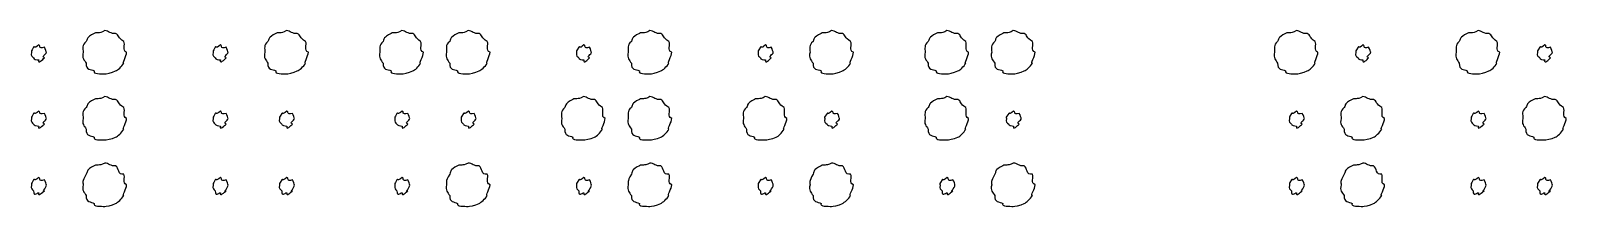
# Model space of a CAD drawing. Header units: millimetres. Extents: x -154 to -11, y -7 to 287.
# Drawn here: x -154.17 to -121.26, y 283.13 to 286.91 of the extents above; entities that cross this region are included whole.
import ezdxf

# ---------------------------------------------------------------- set-up
doc = ezdxf.new("R2010")
doc.units = ezdxf.units.MM
doc.layers.get('0').update_dxf_attribs({"linetype": 'CONTINUOUS'})

msp = doc.modelspace()

# ---------------------------------------------------------------- linework, layer by layer
at = {"color": 0}
for p, q in [((-152.581, 286.91), (-152.581, 286.91)), ((-148.687, 286.91), (-148.687, 286.91)), ((-146.215, 286.91), (-146.215, 286.91)), ((-144.793, 286.91), (-144.793, 286.91)), ((-140.898, 286.91), (-140.898, 286.91)), ((-137.004, 286.91), (-137.004, 286.91)), ((-134.532, 286.91), (-134.532, 286.91)), ((-133.11, 286.91), (-133.11, 286.91)), ((-127.044, 286.91), (-127.044, 286.91)), ((-123.149, 286.91), (-123.149, 286.91)), ((-153.998, 286.602), (-153.998, 286.602)), ((-150.104, 286.602), (-150.104, 286.602)), ((-142.315, 286.602), (-142.315, 286.602)), ((-138.421, 286.602), (-138.421, 286.602)), ((-125.616, 286.602), (-125.616, 286.602)), ((-121.722, 286.602), (-121.722, 286.602)), ((-152.581, 285.494), (-152.581, 285.494)), ((-142.32, 285.494), (-142.32, 285.494)), ((-140.898, 285.494), (-140.898, 285.494)), ((-138.426, 285.494), (-138.426, 285.494)), ((-134.532, 285.494), (-134.532, 285.494)), ((-125.622, 285.494), (-125.622, 285.494)), ((-121.727, 285.494), (-121.727, 285.494)), ((-153.998, 285.18), (-153.998, 285.18)), ((-150.104, 285.18), (-150.104, 285.18)), ((-148.682, 285.18), (-148.682, 285.18)), ((-146.209, 285.18), (-146.209, 285.18)), ((-144.787, 285.18), (-144.787, 285.18)), ((-136.999, 285.18), (-136.999, 285.18)), ((-133.104, 285.18), (-133.104, 285.18)), ((-127.038, 285.18), (-127.038, 285.18)), ((-123.144, 285.18), (-123.144, 285.18)), ((-152.581, 284.066), (-152.581, 284.066)), ((-144.793, 284.066), (-144.793, 284.066)), ((-140.898, 284.066), (-140.898, 284.066)), ((-137.004, 284.066), (-137.004, 284.066)), ((-133.11, 284.066), (-133.11, 284.066)), ((-125.622, 284.066), (-125.622, 284.066)), ((-153.998, 283.752), (-153.998, 283.752)), ((-150.104, 283.752), (-150.104, 283.752)), ((-148.682, 283.752), (-148.682, 283.752)), ((-146.209, 283.752), (-146.209, 283.752)), ((-142.315, 283.752), (-142.315, 283.752)), ((-138.421, 283.752), (-138.421, 283.752)), ((-134.527, 283.752), (-134.527, 283.752)), ((-127.038, 283.752), (-127.038, 283.752)), ((-123.144, 283.752), (-123.144, 283.752)), ((-121.722, 283.752), (-121.722, 283.752))]:
    msp.add_line(p, q, dxfattribs=at)
for points in [[(-152.978, 286.679), (-153.078, 286.599), (-153.045, 286.527), (-153.045, 286.447)], [(-152.807, 286.85), (-152.992, 286.75), (-152.937, 286.756), (-152.978, 286.679)], [(-152.581, 286.91), (-152.727, 286.828), (-152.733, 286.889), (-152.807, 286.85)], [(-152.35, 286.85), (-152.452, 286.828), (-152.5, 286.91), (-152.581, 286.91)], [(-152.174, 286.679), (-152.306, 286.75), (-152.275, 286.813), (-152.35, 286.85)], [(-152.113, 286.447), (-152.22, 286.482), (-152.132, 286.604), (-152.174, 286.679)], [(-149.084, 286.679), (-149.183, 286.599), (-149.15, 286.527), (-149.15, 286.447)], [(-148.913, 286.85), (-149.098, 286.75), (-149.043, 286.756), (-149.084, 286.679)], [(-148.687, 286.91), (-148.833, 286.828), (-148.839, 286.889), (-148.913, 286.85)], [(-148.456, 286.85), (-148.558, 286.828), (-148.606, 286.91), (-148.687, 286.91)], [(-148.279, 286.679), (-148.411, 286.75), (-148.381, 286.813), (-148.456, 286.85)], [(-148.219, 286.447), (-148.326, 286.482), (-148.238, 286.604), (-148.279, 286.679)], [(-146.617, 286.679), (-146.711, 286.599), (-146.684, 286.527), (-146.684, 286.447)], [(-146.447, 286.85), (-146.626, 286.75), (-146.576, 286.756), (-146.617, 286.679)], [(-146.215, 286.91), (-146.361, 286.828), (-146.372, 286.889), (-146.447, 286.85)], [(-145.983, 286.85), (-146.085, 286.828), (-146.138, 286.91), (-146.215, 286.91)], [(-145.813, 286.679), (-145.935, 286.75), (-145.909, 286.813), (-145.983, 286.85)], [(-145.752, 286.447), (-145.854, 286.482), (-145.771, 286.604), (-145.813, 286.679)], [(-145.19, 286.679), (-145.289, 286.599), (-145.256, 286.527), (-145.256, 286.447)], [(-145.019, 286.85), (-145.203, 286.75), (-145.148, 286.756), (-145.19, 286.679)], [(-144.793, 286.91), (-144.939, 286.828), (-144.944, 286.889), (-145.019, 286.85)], [(-144.561, 286.85), (-144.663, 286.828), (-144.712, 286.91), (-144.793, 286.91)], [(-144.385, 286.679), (-144.517, 286.75), (-144.487, 286.813), (-144.561, 286.85)], [(-144.324, 286.447), (-144.432, 286.482), (-144.344, 286.604), (-144.385, 286.679)], [(-141.295, 286.679), (-141.394, 286.599), (-141.362, 286.527), (-141.362, 286.447)], [(-141.125, 286.85), (-141.309, 286.75), (-141.254, 286.756), (-141.295, 286.679)], [(-140.898, 286.91), (-141.044, 286.828), (-141.05, 286.889), (-141.125, 286.85)], [(-140.667, 286.85), (-140.769, 286.828), (-140.817, 286.91), (-140.898, 286.91)], [(-140.491, 286.679), (-140.623, 286.75), (-140.593, 286.813), (-140.667, 286.85)], [(-140.43, 286.447), (-140.537, 286.482), (-140.449, 286.604), (-140.491, 286.679)], [(-137.401, 286.679), (-137.5, 286.599), (-137.467, 286.527), (-137.467, 286.447)], [(-137.23, 286.85), (-137.415, 286.75), (-137.36, 286.756), (-137.401, 286.679)], [(-137.004, 286.91), (-137.15, 286.828), (-137.156, 286.889), (-137.23, 286.85)], [(-136.773, 286.85), (-136.875, 286.828), (-136.923, 286.91), (-137.004, 286.91)], [(-136.596, 286.679), (-136.729, 286.75), (-136.698, 286.813), (-136.773, 286.85)], [(-136.536, 286.447), (-136.643, 286.482), (-136.555, 286.604), (-136.596, 286.679)], [(-134.934, 286.679), (-135.028, 286.599), (-135, 286.527), (-135, 286.447)], [(-134.764, 286.85), (-134.942, 286.75), (-134.893, 286.756), (-134.934, 286.679)], [(-134.532, 286.91), (-134.678, 286.828), (-134.689, 286.889), (-134.764, 286.85)], [(-134.3, 286.85), (-134.402, 286.828), (-134.455, 286.91), (-134.532, 286.91)], [(-134.13, 286.679), (-134.252, 286.75), (-134.226, 286.813), (-134.3, 286.85)], [(-134.069, 286.447), (-134.171, 286.482), (-134.088, 286.604), (-134.13, 286.679)], [(-133.507, 286.679), (-133.606, 286.599), (-133.573, 286.527), (-133.573, 286.447)], [(-133.336, 286.85), (-133.52, 286.75), (-133.465, 286.756), (-133.507, 286.679)], [(-133.11, 286.91), (-133.256, 286.828), (-133.261, 286.889), (-133.336, 286.85)], [(-132.878, 286.85), (-132.98, 286.828), (-133.029, 286.91), (-133.11, 286.91)], [(-132.702, 286.679), (-132.834, 286.75), (-132.804, 286.813), (-132.878, 286.85)], [(-132.641, 286.447), (-132.749, 286.482), (-132.661, 286.604), (-132.702, 286.679)], [(-127.446, 286.679), (-127.54, 286.599), (-127.512, 286.527), (-127.512, 286.447)], [(-127.275, 286.85), (-127.454, 286.75), (-127.405, 286.756), (-127.446, 286.679)], [(-127.044, 286.91), (-127.19, 286.828), (-127.201, 286.889), (-127.275, 286.85)], [(-126.812, 286.85), (-126.914, 286.828), (-126.966, 286.91), (-127.044, 286.91)], [(-126.641, 286.679), (-126.764, 286.75), (-126.738, 286.813), (-126.812, 286.85)], [(-126.581, 286.447), (-126.683, 286.482), (-126.6, 286.604), (-126.641, 286.679)], [(-123.552, 286.679), (-123.645, 286.599), (-123.618, 286.527), (-123.618, 286.447)], [(-123.381, 286.85), (-123.56, 286.75), (-123.51, 286.756), (-123.552, 286.679)], [(-123.149, 286.91), (-123.295, 286.828), (-123.306, 286.889), (-123.381, 286.85)], [(-122.918, 286.85), (-123.02, 286.828), (-123.072, 286.91), (-123.149, 286.91)], [(-122.747, 286.679), (-122.87, 286.75), (-122.844, 286.813), (-122.918, 286.85)], [(-122.686, 286.447), (-122.788, 286.482), (-122.706, 286.604), (-122.747, 286.679)], [(-154.108, 286.552), (-154.169, 286.442), (-154.153, 286.487), (-154.153, 286.447)], [(-154.153, 286.447), (-154.169, 286.354), (-154.137, 286.359), (-154.108, 286.326)], [(-153.998, 286.602), (-154.11, 286.504), (-154.078, 286.585), (-154.108, 286.552)], [(-154.108, 286.326), (-154.11, 286.29), (-154.042, 286.282), (-153.998, 286.282)], [(-153.877, 286.552), (-154.017, 286.504), (-153.95, 286.602), (-153.998, 286.602)], [(-153.998, 286.282), (-154.017, 286.173), (-153.91, 286.296), (-153.877, 286.326)], [(-153.877, 286.326), (-153.955, 286.354), (-153.833, 286.399), (-153.833, 286.447)], [(-153.833, 286.447), (-153.838, 286.442), (-153.846, 286.522), (-153.877, 286.552)], [(-153.045, 286.447), (-153.078, 286.316), (-153.022, 286.283), (-152.978, 286.21)], [(-152.174, 286.21), (-152.22, 286.199), (-152.113, 286.362), (-152.113, 286.447)], [(-150.214, 286.552), (-150.275, 286.442), (-150.258, 286.487), (-150.258, 286.447)], [(-150.258, 286.447), (-150.275, 286.354), (-150.243, 286.359), (-150.214, 286.326)], [(-150.104, 286.602), (-150.215, 286.504), (-150.184, 286.585), (-150.214, 286.552)], [(-150.214, 286.326), (-150.215, 286.29), (-150.148, 286.282), (-150.104, 286.282)], [(-149.982, 286.552), (-150.123, 286.504), (-150.055, 286.602), (-150.104, 286.602)], [(-150.104, 286.282), (-150.123, 286.173), (-150.016, 286.296), (-149.982, 286.326)], [(-149.982, 286.326), (-150.061, 286.354), (-149.938, 286.399), (-149.938, 286.447)], [(-149.938, 286.447), (-149.944, 286.442), (-149.952, 286.522), (-149.982, 286.552)], [(-149.15, 286.447), (-149.183, 286.316), (-149.128, 286.283), (-149.084, 286.21)], [(-148.279, 286.21), (-148.326, 286.199), (-148.219, 286.362), (-148.219, 286.447)], [(-146.684, 286.447), (-146.711, 286.316), (-146.661, 286.283), (-146.617, 286.21)], [(-145.813, 286.21), (-145.854, 286.199), (-145.752, 286.362), (-145.752, 286.447)], [(-145.256, 286.447), (-145.289, 286.316), (-145.234, 286.283), (-145.19, 286.21)], [(-144.385, 286.21), (-144.432, 286.199), (-144.324, 286.362), (-144.324, 286.447)], [(-142.425, 286.552), (-142.486, 286.442), (-142.469, 286.487), (-142.469, 286.447)], [(-142.469, 286.447), (-142.486, 286.354), (-142.454, 286.359), (-142.425, 286.326)], [(-142.315, 286.602), (-142.427, 286.504), (-142.395, 286.585), (-142.425, 286.552)], [(-142.425, 286.326), (-142.427, 286.29), (-142.359, 286.282), (-142.315, 286.282)], [(-142.194, 286.552), (-142.335, 286.504), (-142.267, 286.602), (-142.315, 286.602)], [(-142.315, 286.282), (-142.335, 286.173), (-142.227, 286.296), (-142.194, 286.326)], [(-142.194, 286.326), (-142.272, 286.354), (-142.15, 286.399), (-142.15, 286.447)], [(-142.15, 286.447), (-142.155, 286.442), (-142.163, 286.522), (-142.194, 286.552)], [(-141.362, 286.447), (-141.394, 286.316), (-141.339, 286.283), (-141.295, 286.21)], [(-140.491, 286.21), (-140.537, 286.199), (-140.43, 286.362), (-140.43, 286.447)], [(-138.531, 286.552), (-138.592, 286.442), (-138.575, 286.487), (-138.575, 286.447)], [(-138.575, 286.447), (-138.592, 286.354), (-138.56, 286.359), (-138.531, 286.326)], [(-138.421, 286.602), (-138.532, 286.504), (-138.501, 286.585), (-138.531, 286.552)], [(-138.531, 286.326), (-138.532, 286.29), (-138.465, 286.282), (-138.421, 286.282)], [(-138.299, 286.552), (-138.44, 286.504), (-138.372, 286.602), (-138.421, 286.602)], [(-138.421, 286.282), (-138.44, 286.173), (-138.333, 286.296), (-138.299, 286.326)], [(-138.299, 286.326), (-138.378, 286.354), (-138.255, 286.399), (-138.255, 286.447)], [(-138.255, 286.447), (-138.261, 286.442), (-138.269, 286.522), (-138.299, 286.552)], [(-137.467, 286.447), (-137.5, 286.316), (-137.445, 286.283), (-137.401, 286.21)], [(-136.596, 286.21), (-136.643, 286.199), (-136.536, 286.362), (-136.536, 286.447)], [(-135, 286.447), (-135.028, 286.316), (-134.978, 286.283), (-134.934, 286.21)], [(-134.13, 286.21), (-134.171, 286.199), (-134.069, 286.362), (-134.069, 286.447)], [(-133.573, 286.447), (-133.606, 286.316), (-133.551, 286.283), (-133.507, 286.21)], [(-132.702, 286.21), (-132.749, 286.199), (-132.641, 286.362), (-132.641, 286.447)], [(-127.512, 286.447), (-127.54, 286.316), (-127.49, 286.283), (-127.446, 286.21)], [(-126.641, 286.21), (-126.683, 286.199), (-126.581, 286.362), (-126.581, 286.447)], [(-125.721, 286.552), (-125.79, 286.442), (-125.77, 286.487), (-125.77, 286.447)], [(-125.77, 286.447), (-125.79, 286.354), (-125.754, 286.359), (-125.721, 286.326)], [(-125.616, 286.602), (-125.728, 286.504), (-125.69, 286.585), (-125.721, 286.552)], [(-125.721, 286.326), (-125.728, 286.29), (-125.656, 286.282), (-125.616, 286.282)], [(-125.495, 286.552), (-125.635, 286.504), (-125.563, 286.602), (-125.616, 286.602)], [(-125.616, 286.282), (-125.635, 286.173), (-125.524, 286.296), (-125.495, 286.326)], [(-125.495, 286.326), (-125.578, 286.354), (-125.451, 286.399), (-125.451, 286.447)], [(-125.451, 286.447), (-125.459, 286.442), (-125.464, 286.522), (-125.495, 286.552)], [(-123.618, 286.447), (-123.645, 286.316), (-123.596, 286.283), (-123.552, 286.21)], [(-122.747, 286.21), (-122.788, 286.199), (-122.686, 286.362), (-122.686, 286.447)], [(-121.827, 286.552), (-121.895, 286.442), (-121.876, 286.487), (-121.876, 286.447)], [(-121.876, 286.447), (-121.895, 286.354), (-121.859, 286.359), (-121.827, 286.326)], [(-121.722, 286.602), (-121.833, 286.504), (-121.796, 286.585), (-121.827, 286.552)], [(-121.827, 286.326), (-121.833, 286.29), (-121.762, 286.282), (-121.722, 286.282)], [(-121.6, 286.552), (-121.741, 286.504), (-121.669, 286.602), (-121.722, 286.602)], [(-121.722, 286.282), (-121.741, 286.173), (-121.629, 286.296), (-121.6, 286.326)], [(-121.6, 286.326), (-121.683, 286.354), (-121.556, 286.399), (-121.556, 286.447)], [(-121.556, 286.447), (-121.565, 286.442), (-121.57, 286.522), (-121.6, 286.552)], [(-152.978, 286.21), (-152.992, 286.056), (-152.88, 286.085), (-152.807, 286.045)], [(-152.807, 286.045), (-152.846, 285.975), (-152.659, 285.984), (-152.581, 285.984)], [(-152.581, 285.984), (-152.57, 285.975), (-152.423, 286.004), (-152.35, 286.045)], [(-152.35, 286.045), (-152.306, 286.056), (-152.218, 286.14), (-152.174, 286.21)], [(-149.084, 286.21), (-149.098, 286.056), (-148.986, 286.085), (-148.913, 286.045)], [(-148.913, 286.045), (-148.952, 285.975), (-148.764, 285.984), (-148.687, 285.984)], [(-148.687, 285.984), (-148.676, 285.975), (-148.529, 286.004), (-148.456, 286.045)], [(-148.456, 286.045), (-148.411, 286.056), (-148.323, 286.14), (-148.279, 286.21)], [(-146.617, 286.21), (-146.626, 286.056), (-146.52, 286.085), (-146.447, 286.045)], [(-146.447, 286.045), (-146.48, 285.975), (-146.295, 285.984), (-146.215, 285.984)], [(-146.215, 285.984), (-146.204, 285.975), (-146.061, 286.004), (-145.983, 286.045)], [(-145.983, 286.045), (-145.935, 286.056), (-145.852, 286.14), (-145.813, 286.21)], [(-145.19, 286.21), (-145.203, 286.056), (-145.092, 286.085), (-145.019, 286.045)], [(-145.019, 286.045), (-145.057, 285.975), (-144.87, 285.984), (-144.793, 285.984)], [(-144.793, 285.984), (-144.782, 285.975), (-144.634, 286.004), (-144.561, 286.045)], [(-144.561, 286.045), (-144.517, 286.056), (-144.429, 286.14), (-144.385, 286.21)], [(-141.295, 286.21), (-141.309, 286.056), (-141.198, 286.085), (-141.125, 286.045)], [(-141.125, 286.045), (-141.163, 285.975), (-140.976, 285.984), (-140.898, 285.984)], [(-140.898, 285.984), (-140.887, 285.975), (-140.74, 286.004), (-140.667, 286.045)], [(-140.667, 286.045), (-140.623, 286.056), (-140.535, 286.14), (-140.491, 286.21)], [(-137.401, 286.21), (-137.415, 286.056), (-137.303, 286.085), (-137.23, 286.045)], [(-137.23, 286.045), (-137.269, 285.975), (-137.081, 285.984), (-137.004, 285.984)], [(-137.004, 285.984), (-136.993, 285.975), (-136.846, 286.004), (-136.773, 286.045)], [(-136.773, 286.045), (-136.729, 286.056), (-136.64, 286.14), (-136.596, 286.21)], [(-134.934, 286.21), (-134.942, 286.056), (-134.837, 286.085), (-134.764, 286.045)], [(-134.764, 286.045), (-134.796, 285.975), (-134.612, 285.984), (-134.532, 285.984)], [(-134.532, 285.984), (-134.521, 285.975), (-134.378, 286.004), (-134.3, 286.045)], [(-134.3, 286.045), (-134.252, 286.056), (-134.17, 286.14), (-134.13, 286.21)], [(-133.507, 286.21), (-133.52, 286.056), (-133.409, 286.085), (-133.336, 286.045)], [(-133.336, 286.045), (-133.374, 285.975), (-133.187, 285.984), (-133.11, 285.984)], [(-133.11, 285.984), (-133.099, 285.975), (-132.951, 286.004), (-132.878, 286.045)], [(-132.878, 286.045), (-132.834, 286.056), (-132.746, 286.14), (-132.702, 286.21)], [(-127.446, 286.21), (-127.454, 286.056), (-127.348, 286.085), (-127.275, 286.045)], [(-127.275, 286.045), (-127.308, 285.975), (-127.123, 285.984), (-127.044, 285.984)], [(-127.044, 285.984), (-127.033, 285.975), (-126.889, 286.004), (-126.812, 286.045)], [(-126.812, 286.045), (-126.764, 286.056), (-126.681, 286.14), (-126.641, 286.21)], [(-123.552, 286.21), (-123.56, 286.056), (-123.454, 286.085), (-123.381, 286.045)], [(-123.381, 286.045), (-123.414, 285.975), (-123.229, 285.984), (-123.149, 285.984)], [(-123.149, 285.984), (-123.138, 285.975), (-122.995, 286.004), (-122.918, 286.045)], [(-122.918, 286.045), (-122.87, 286.056), (-122.787, 286.14), (-122.747, 286.21)], [(-152.807, 285.433), (-152.992, 285.331), (-152.937, 285.334), (-152.978, 285.257)], [(-152.581, 285.494), (-152.727, 285.412), (-152.733, 285.473), (-152.807, 285.433)], [(-152.35, 285.433), (-152.452, 285.412), (-152.5, 285.494), (-152.581, 285.494)], [(-152.174, 285.257), (-152.306, 285.331), (-152.275, 285.392), (-152.35, 285.433)], [(-142.552, 285.433), (-142.731, 285.331), (-142.682, 285.334), (-142.723, 285.257)], [(-142.32, 285.494), (-142.467, 285.412), (-142.478, 285.473), (-142.552, 285.433)], [(-142.089, 285.433), (-142.191, 285.412), (-142.244, 285.494), (-142.32, 285.494)], [(-141.918, 285.257), (-142.041, 285.331), (-142.015, 285.392), (-142.089, 285.433)], [(-141.125, 285.433), (-141.309, 285.331), (-141.254, 285.334), (-141.295, 285.257)], [(-140.898, 285.494), (-141.044, 285.412), (-141.05, 285.473), (-141.125, 285.433)], [(-140.667, 285.433), (-140.769, 285.412), (-140.817, 285.494), (-140.898, 285.494)], [(-140.491, 285.257), (-140.623, 285.331), (-140.593, 285.392), (-140.667, 285.433)], [(-138.658, 285.433), (-138.837, 285.331), (-138.787, 285.334), (-138.829, 285.257)], [(-138.426, 285.494), (-138.572, 285.412), (-138.583, 285.473), (-138.658, 285.433)], [(-138.195, 285.433), (-138.297, 285.412), (-138.349, 285.494), (-138.426, 285.494)], [(-138.024, 285.257), (-138.146, 285.331), (-138.12, 285.392), (-138.195, 285.433)], [(-134.764, 285.433), (-134.942, 285.331), (-134.893, 285.334), (-134.934, 285.257)], [(-134.532, 285.494), (-134.678, 285.412), (-134.689, 285.473), (-134.764, 285.433)], [(-134.3, 285.433), (-134.402, 285.412), (-134.455, 285.494), (-134.532, 285.494)], [(-134.13, 285.257), (-134.252, 285.331), (-134.226, 285.392), (-134.3, 285.433)], [(-125.847, 285.433), (-126.032, 285.331), (-125.977, 285.334), (-126.019, 285.257)], [(-125.622, 285.494), (-125.768, 285.412), (-125.773, 285.473), (-125.847, 285.433)], [(-125.39, 285.433), (-125.492, 285.412), (-125.54, 285.494), (-125.622, 285.494)], [(-125.214, 285.257), (-125.346, 285.331), (-125.315, 285.392), (-125.39, 285.433)], [(-121.953, 285.433), (-122.138, 285.331), (-122.083, 285.334), (-122.124, 285.257)], [(-121.727, 285.494), (-121.873, 285.412), (-121.879, 285.473), (-121.953, 285.433)], [(-121.496, 285.433), (-121.598, 285.412), (-121.646, 285.494), (-121.727, 285.494)], [(-121.319, 285.257), (-121.452, 285.331), (-121.421, 285.392), (-121.496, 285.433)], [(-154.108, 285.13), (-154.169, 285.023), (-154.153, 285.065), (-154.153, 285.025)], [(-154.153, 285.025), (-154.169, 284.934), (-154.137, 284.937), (-154.108, 284.904)], [(-153.998, 285.18), (-154.11, 285.086), (-154.078, 285.163), (-154.108, 285.13)], [(-153.877, 285.13), (-154.017, 285.086), (-153.95, 285.18), (-153.998, 285.18)], [(-153.877, 284.904), (-153.955, 284.934), (-153.833, 284.977), (-153.833, 285.025)], [(-153.833, 285.025), (-153.838, 285.023), (-153.846, 285.099), (-153.877, 285.13)], [(-152.978, 285.257), (-153.078, 285.181), (-153.045, 285.105), (-153.045, 285.025)], [(-153.045, 285.025), (-153.078, 284.901), (-153.022, 284.867), (-152.978, 284.794)], [(-152.113, 285.025), (-152.22, 285.064), (-152.132, 285.182), (-152.174, 285.257)], [(-152.174, 284.794), (-152.22, 284.784), (-152.113, 284.944), (-152.113, 285.025)], [(-150.214, 285.13), (-150.275, 285.023), (-150.258, 285.065), (-150.258, 285.025)], [(-150.258, 285.025), (-150.275, 284.934), (-150.243, 284.937), (-150.214, 284.904)], [(-150.104, 285.18), (-150.215, 285.086), (-150.184, 285.163), (-150.214, 285.13)], [(-149.982, 285.13), (-150.123, 285.086), (-150.055, 285.18), (-150.104, 285.18)], [(-149.982, 284.904), (-150.061, 284.934), (-149.938, 284.977), (-149.938, 285.025)], [(-149.938, 285.025), (-149.944, 285.023), (-149.952, 285.099), (-149.982, 285.13)], [(-148.786, 285.13), (-148.855, 285.023), (-148.836, 285.065), (-148.836, 285.025)], [(-148.836, 285.025), (-148.855, 284.934), (-148.819, 284.937), (-148.786, 284.904)], [(-148.682, 285.18), (-148.793, 285.086), (-148.756, 285.163), (-148.786, 285.13)], [(-148.56, 285.13), (-148.701, 285.086), (-148.629, 285.18), (-148.682, 285.18)], [(-148.56, 284.904), (-148.643, 284.934), (-148.516, 284.977), (-148.516, 285.025)], [(-148.516, 285.025), (-148.524, 285.023), (-148.53, 285.099), (-148.56, 285.13)], [(-146.32, 285.13), (-146.38, 285.023), (-146.364, 285.065), (-146.364, 285.025)], [(-146.364, 285.025), (-146.38, 284.934), (-146.348, 284.937), (-146.32, 284.904)], [(-146.209, 285.18), (-146.321, 285.086), (-146.289, 285.163), (-146.32, 285.13)], [(-146.088, 285.13), (-146.229, 285.086), (-146.161, 285.18), (-146.209, 285.18)], [(-146.088, 284.904), (-146.167, 284.934), (-146.044, 284.977), (-146.044, 285.025)], [(-146.044, 285.025), (-146.05, 285.023), (-146.058, 285.099), (-146.088, 285.13)], [(-144.892, 285.13), (-144.961, 285.023), (-144.942, 285.065), (-144.942, 285.025)], [(-144.942, 285.025), (-144.961, 284.934), (-144.925, 284.937), (-144.892, 284.904)], [(-144.787, 285.18), (-144.899, 285.086), (-144.862, 285.163), (-144.892, 285.13)], [(-144.666, 285.13), (-144.806, 285.086), (-144.735, 285.18), (-144.787, 285.18)], [(-144.666, 284.904), (-144.749, 284.934), (-144.622, 284.977), (-144.622, 285.025)], [(-144.622, 285.025), (-144.63, 285.023), (-144.636, 285.099), (-144.666, 285.13)], [(-142.723, 285.257), (-142.817, 285.181), (-142.789, 285.105), (-142.789, 285.025)], [(-142.789, 285.025), (-142.817, 284.901), (-142.767, 284.867), (-142.723, 284.794)], [(-141.858, 285.025), (-141.96, 285.064), (-141.877, 285.182), (-141.918, 285.257)], [(-141.918, 284.794), (-141.96, 284.784), (-141.858, 284.944), (-141.858, 285.025)], [(-141.295, 285.257), (-141.394, 285.181), (-141.362, 285.105), (-141.362, 285.025)], [(-141.362, 285.025), (-141.394, 284.901), (-141.339, 284.867), (-141.295, 284.794)], [(-140.43, 285.025), (-140.537, 285.064), (-140.449, 285.182), (-140.491, 285.257)], [(-140.491, 284.794), (-140.537, 284.784), (-140.43, 284.944), (-140.43, 285.025)], [(-138.829, 285.257), (-138.922, 285.181), (-138.895, 285.105), (-138.895, 285.025)], [(-138.895, 285.025), (-138.922, 284.901), (-138.873, 284.867), (-138.829, 284.794)], [(-137.963, 285.025), (-138.065, 285.064), (-137.983, 285.182), (-138.024, 285.257)], [(-138.024, 284.794), (-138.065, 284.784), (-137.963, 284.944), (-137.963, 285.025)], [(-137.103, 285.13), (-137.172, 285.023), (-137.153, 285.065), (-137.153, 285.025)], [(-137.153, 285.025), (-137.172, 284.934), (-137.136, 284.937), (-137.103, 284.904)], [(-136.999, 285.18), (-137.11, 285.086), (-137.073, 285.163), (-137.103, 285.13)], [(-136.877, 285.13), (-137.018, 285.086), (-136.946, 285.18), (-136.999, 285.18)], [(-136.877, 284.904), (-136.96, 284.934), (-136.833, 284.977), (-136.833, 285.025)], [(-136.833, 285.025), (-136.841, 285.023), (-136.847, 285.099), (-136.877, 285.13)], [(-134.934, 285.257), (-135.028, 285.181), (-135, 285.105), (-135, 285.025)], [(-135, 285.025), (-135.028, 284.901), (-134.978, 284.867), (-134.934, 284.794)], [(-134.069, 285.025), (-134.171, 285.064), (-134.088, 285.182), (-134.13, 285.257)], [(-134.13, 284.794), (-134.171, 284.784), (-134.069, 284.944), (-134.069, 285.025)], [(-133.209, 285.13), (-133.278, 285.023), (-133.259, 285.065), (-133.259, 285.025)], [(-133.259, 285.025), (-133.278, 284.934), (-133.242, 284.937), (-133.209, 284.904)], [(-133.104, 285.18), (-133.216, 285.086), (-133.179, 285.163), (-133.209, 285.13)], [(-132.983, 285.13), (-133.124, 285.086), (-133.052, 285.18), (-133.104, 285.18)], [(-132.983, 284.904), (-133.066, 284.934), (-132.939, 284.977), (-132.939, 285.025)], [(-132.939, 285.025), (-132.947, 285.023), (-132.953, 285.099), (-132.983, 285.13)], [(-127.149, 285.13), (-127.209, 285.023), (-127.193, 285.065), (-127.193, 285.025)], [(-127.193, 285.025), (-127.209, 284.934), (-127.177, 284.937), (-127.149, 284.904)], [(-127.038, 285.18), (-127.15, 285.086), (-127.118, 285.163), (-127.149, 285.13)], [(-126.917, 285.13), (-127.058, 285.086), (-126.99, 285.18), (-127.038, 285.18)], [(-126.917, 284.904), (-126.995, 284.934), (-126.873, 284.977), (-126.873, 285.025)], [(-126.873, 285.025), (-126.878, 285.023), (-126.886, 285.099), (-126.917, 285.13)], [(-126.019, 285.257), (-126.118, 285.181), (-126.085, 285.105), (-126.085, 285.025)], [(-126.085, 285.025), (-126.118, 284.901), (-126.063, 284.867), (-126.019, 284.794)], [(-125.153, 285.025), (-125.26, 285.064), (-125.172, 285.182), (-125.214, 285.257)], [(-125.214, 284.794), (-125.26, 284.784), (-125.153, 284.944), (-125.153, 285.025)], [(-123.254, 285.13), (-123.315, 285.023), (-123.298, 285.065), (-123.298, 285.025)], [(-123.298, 285.025), (-123.315, 284.934), (-123.283, 284.937), (-123.254, 284.904)], [(-123.144, 285.18), (-123.255, 285.086), (-123.224, 285.163), (-123.254, 285.13)], [(-123.022, 285.13), (-123.163, 285.086), (-123.095, 285.18), (-123.144, 285.18)], [(-123.022, 284.904), (-123.101, 284.934), (-122.978, 284.977), (-122.978, 285.025)], [(-122.978, 285.025), (-122.984, 285.023), (-122.992, 285.099), (-123.022, 285.13)], [(-122.124, 285.257), (-122.223, 285.181), (-122.19, 285.105), (-122.19, 285.025)], [(-122.19, 285.025), (-122.223, 284.901), (-122.168, 284.867), (-122.124, 284.794)], [(-121.259, 285.025), (-121.366, 285.064), (-121.278, 285.182), (-121.319, 285.257)], [(-121.319, 284.794), (-121.366, 284.784), (-121.259, 284.944), (-121.259, 285.025)], [(-154.108, 284.904), (-154.11, 284.872), (-154.042, 284.86), (-153.998, 284.86)], [(-153.998, 284.86), (-154.017, 284.755), (-153.91, 284.874), (-153.877, 284.904)], [(-152.978, 284.794), (-152.992, 284.637), (-152.88, 284.663), (-152.807, 284.623)], [(-152.35, 284.623), (-152.306, 284.637), (-152.218, 284.719), (-152.174, 284.794)], [(-150.214, 284.904), (-150.215, 284.872), (-150.148, 284.86), (-150.104, 284.86)], [(-150.104, 284.86), (-150.123, 284.755), (-150.016, 284.874), (-149.982, 284.904)], [(-148.786, 284.904), (-148.793, 284.872), (-148.722, 284.86), (-148.682, 284.86)], [(-148.682, 284.86), (-148.701, 284.755), (-148.589, 284.874), (-148.56, 284.904)], [(-146.32, 284.904), (-146.321, 284.872), (-146.254, 284.86), (-146.209, 284.86)], [(-146.209, 284.86), (-146.229, 284.755), (-146.121, 284.874), (-146.088, 284.904)], [(-144.892, 284.904), (-144.899, 284.872), (-144.827, 284.86), (-144.787, 284.86)], [(-144.787, 284.86), (-144.806, 284.755), (-144.695, 284.874), (-144.666, 284.904)], [(-142.723, 284.794), (-142.731, 284.637), (-142.625, 284.663), (-142.552, 284.623)], [(-142.089, 284.623), (-142.041, 284.637), (-141.958, 284.719), (-141.918, 284.794)], [(-141.295, 284.794), (-141.309, 284.637), (-141.198, 284.663), (-141.125, 284.623)], [(-140.667, 284.623), (-140.623, 284.637), (-140.535, 284.719), (-140.491, 284.794)], [(-138.829, 284.794), (-138.837, 284.637), (-138.731, 284.663), (-138.658, 284.623)], [(-138.195, 284.623), (-138.146, 284.637), (-138.064, 284.719), (-138.024, 284.794)], [(-137.103, 284.904), (-137.11, 284.872), (-137.039, 284.86), (-136.999, 284.86)], [(-136.999, 284.86), (-137.018, 284.755), (-136.906, 284.874), (-136.877, 284.904)], [(-134.934, 284.794), (-134.942, 284.637), (-134.837, 284.663), (-134.764, 284.623)], [(-134.3, 284.623), (-134.252, 284.637), (-134.17, 284.719), (-134.13, 284.794)], [(-133.209, 284.904), (-133.216, 284.872), (-133.144, 284.86), (-133.104, 284.86)], [(-133.104, 284.86), (-133.124, 284.755), (-133.012, 284.874), (-132.983, 284.904)], [(-127.149, 284.904), (-127.15, 284.872), (-127.082, 284.86), (-127.038, 284.86)], [(-127.038, 284.86), (-127.058, 284.755), (-126.95, 284.874), (-126.917, 284.904)], [(-126.019, 284.794), (-126.032, 284.637), (-125.921, 284.663), (-125.847, 284.623)], [(-125.39, 284.623), (-125.346, 284.637), (-125.258, 284.719), (-125.214, 284.794)], [(-123.254, 284.904), (-123.255, 284.872), (-123.188, 284.86), (-123.144, 284.86)], [(-123.144, 284.86), (-123.163, 284.755), (-123.056, 284.874), (-123.022, 284.904)], [(-122.124, 284.794), (-122.138, 284.637), (-122.026, 284.663), (-121.953, 284.623)], [(-121.496, 284.623), (-121.452, 284.637), (-121.363, 284.719), (-121.319, 284.794)], [(-152.807, 284.623), (-152.846, 284.557), (-152.659, 284.562), (-152.581, 284.562)], [(-152.581, 284.562), (-152.57, 284.557), (-152.423, 284.582), (-152.35, 284.623)], [(-142.552, 284.623), (-142.585, 284.557), (-142.401, 284.562), (-142.32, 284.562)], [(-142.32, 284.562), (-142.309, 284.557), (-142.166, 284.582), (-142.089, 284.623)], [(-141.125, 284.623), (-141.163, 284.557), (-140.976, 284.562), (-140.898, 284.562)], [(-140.898, 284.562), (-140.887, 284.557), (-140.74, 284.582), (-140.667, 284.623)], [(-138.658, 284.623), (-138.691, 284.557), (-138.506, 284.562), (-138.426, 284.562)], [(-138.426, 284.562), (-138.415, 284.557), (-138.272, 284.582), (-138.195, 284.623)], [(-134.764, 284.623), (-134.796, 284.557), (-134.612, 284.562), (-134.532, 284.562)], [(-134.532, 284.562), (-134.521, 284.557), (-134.378, 284.582), (-134.3, 284.623)], [(-125.847, 284.623), (-125.886, 284.557), (-125.699, 284.562), (-125.622, 284.562)], [(-125.622, 284.562), (-125.61, 284.557), (-125.463, 284.582), (-125.39, 284.623)], [(-121.953, 284.623), (-121.992, 284.557), (-121.804, 284.562), (-121.727, 284.562)], [(-121.727, 284.562), (-121.716, 284.557), (-121.569, 284.582), (-121.496, 284.623)], [(-152.581, 284.066), (-152.727, 283.99), (-152.733, 284.045), (-152.807, 284.006)], [(-152.35, 284.006), (-152.452, 283.99), (-152.5, 284.066), (-152.581, 284.066)], [(-144.793, 284.066), (-144.939, 283.99), (-144.944, 284.045), (-145.019, 284.006)], [(-144.561, 284.006), (-144.663, 283.99), (-144.712, 284.066), (-144.793, 284.066)], [(-140.898, 284.066), (-141.044, 283.99), (-141.05, 284.045), (-141.125, 284.006)], [(-140.667, 284.006), (-140.769, 283.99), (-140.817, 284.066), (-140.898, 284.066)], [(-137.004, 284.066), (-137.15, 283.99), (-137.156, 284.045), (-137.23, 284.006)], [(-136.773, 284.006), (-136.875, 283.99), (-136.923, 284.066), (-137.004, 284.066)], [(-133.11, 284.066), (-133.256, 283.99), (-133.261, 284.045), (-133.336, 284.006)], [(-132.878, 284.006), (-132.98, 283.99), (-133.029, 284.066), (-133.11, 284.066)], [(-125.622, 284.066), (-125.768, 283.99), (-125.773, 284.045), (-125.847, 284.006)], [(-125.39, 284.006), (-125.492, 283.99), (-125.54, 284.066), (-125.622, 284.066)], [(-154.108, 283.702), (-154.169, 283.6), (-154.153, 283.636), (-154.153, 283.592)], [(-153.998, 283.752), (-154.11, 283.664), (-154.078, 283.735), (-154.108, 283.702)], [(-153.877, 283.702), (-154.017, 283.664), (-153.95, 283.752), (-153.998, 283.752)], [(-153.833, 283.592), (-153.838, 283.6), (-153.846, 283.672), (-153.877, 283.702)], [(-152.978, 283.829), (-153.078, 283.641), (-153.045, 283.677), (-153.045, 283.597)], [(-152.807, 284.006), (-152.992, 283.909), (-152.937, 283.906), (-152.978, 283.829)], [(-152.174, 283.829), (-152.306, 283.792), (-152.275, 283.964), (-152.35, 284.006)], [(-152.113, 283.597), (-152.22, 283.641), (-152.132, 283.755), (-152.174, 283.829)], [(-150.214, 283.702), (-150.275, 283.6), (-150.258, 283.636), (-150.258, 283.592)], [(-150.104, 283.752), (-150.215, 283.664), (-150.184, 283.735), (-150.214, 283.702)], [(-149.982, 283.702), (-150.123, 283.664), (-150.055, 283.752), (-150.104, 283.752)], [(-149.938, 283.592), (-149.944, 283.6), (-149.952, 283.672), (-149.982, 283.702)], [(-148.786, 283.702), (-148.855, 283.6), (-148.836, 283.636), (-148.836, 283.592)], [(-148.682, 283.752), (-148.793, 283.664), (-148.756, 283.735), (-148.786, 283.702)], [(-148.56, 283.702), (-148.701, 283.664), (-148.629, 283.752), (-148.682, 283.752)], [(-148.516, 283.592), (-148.524, 283.6), (-148.53, 283.672), (-148.56, 283.702)], [(-146.32, 283.702), (-146.38, 283.6), (-146.364, 283.636), (-146.364, 283.592)], [(-146.209, 283.752), (-146.321, 283.664), (-146.289, 283.735), (-146.32, 283.702)], [(-146.088, 283.702), (-146.229, 283.664), (-146.161, 283.752), (-146.209, 283.752)], [(-146.044, 283.592), (-146.05, 283.6), (-146.058, 283.672), (-146.088, 283.702)], [(-145.19, 283.829), (-145.289, 283.641), (-145.256, 283.677), (-145.256, 283.597)], [(-145.019, 284.006), (-145.203, 283.909), (-145.148, 283.906), (-145.19, 283.829)], [(-144.385, 283.829), (-144.517, 283.792), (-144.487, 283.964), (-144.561, 284.006)], [(-144.324, 283.597), (-144.432, 283.641), (-144.344, 283.755), (-144.385, 283.829)], [(-142.425, 283.702), (-142.486, 283.6), (-142.469, 283.636), (-142.469, 283.592)], [(-142.315, 283.752), (-142.427, 283.664), (-142.395, 283.735), (-142.425, 283.702)], [(-142.194, 283.702), (-142.335, 283.664), (-142.267, 283.752), (-142.315, 283.752)], [(-142.15, 283.592), (-142.155, 283.6), (-142.163, 283.672), (-142.194, 283.702)], [(-141.295, 283.829), (-141.394, 283.641), (-141.362, 283.677), (-141.362, 283.597)], [(-141.125, 284.006), (-141.309, 283.909), (-141.254, 283.906), (-141.295, 283.829)], [(-140.491, 283.829), (-140.623, 283.792), (-140.593, 283.964), (-140.667, 284.006)], [(-140.43, 283.597), (-140.537, 283.641), (-140.449, 283.755), (-140.491, 283.829)], [(-138.531, 283.702), (-138.592, 283.6), (-138.575, 283.636), (-138.575, 283.592)], [(-138.421, 283.752), (-138.532, 283.664), (-138.501, 283.735), (-138.531, 283.702)], [(-138.299, 283.702), (-138.44, 283.664), (-138.372, 283.752), (-138.421, 283.752)], [(-138.255, 283.592), (-138.261, 283.6), (-138.269, 283.672), (-138.299, 283.702)], [(-137.401, 283.829), (-137.5, 283.641), (-137.467, 283.677), (-137.467, 283.597)], [(-137.23, 284.006), (-137.415, 283.909), (-137.36, 283.906), (-137.401, 283.829)], [(-136.596, 283.829), (-136.729, 283.792), (-136.698, 283.964), (-136.773, 284.006)], [(-136.536, 283.597), (-136.643, 283.641), (-136.555, 283.755), (-136.596, 283.829)], [(-134.637, 283.702), (-134.697, 283.6), (-134.681, 283.636), (-134.681, 283.592)], [(-134.527, 283.752), (-134.638, 283.664), (-134.606, 283.735), (-134.637, 283.702)], [(-134.405, 283.702), (-134.546, 283.664), (-134.478, 283.752), (-134.527, 283.752)], [(-134.361, 283.592), (-134.367, 283.6), (-134.375, 283.672), (-134.405, 283.702)], [(-133.507, 283.829), (-133.606, 283.641), (-133.573, 283.677), (-133.573, 283.597)], [(-133.336, 284.006), (-133.52, 283.909), (-133.465, 283.906), (-133.507, 283.829)], [(-132.702, 283.829), (-132.834, 283.792), (-132.804, 283.964), (-132.878, 284.006)], [(-132.641, 283.597), (-132.749, 283.641), (-132.661, 283.755), (-132.702, 283.829)], [(-127.149, 283.702), (-127.209, 283.6), (-127.193, 283.636), (-127.193, 283.592)], [(-127.038, 283.752), (-127.15, 283.664), (-127.118, 283.735), (-127.149, 283.702)], [(-126.917, 283.702), (-127.058, 283.664), (-126.99, 283.752), (-127.038, 283.752)], [(-126.873, 283.592), (-126.878, 283.6), (-126.886, 283.672), (-126.917, 283.702)], [(-126.019, 283.829), (-126.118, 283.641), (-126.085, 283.677), (-126.085, 283.597)], [(-125.847, 284.006), (-126.032, 283.909), (-125.977, 283.906), (-126.019, 283.829)], [(-125.214, 283.829), (-125.346, 283.792), (-125.315, 283.964), (-125.39, 284.006)], [(-125.153, 283.597), (-125.26, 283.641), (-125.172, 283.755), (-125.214, 283.829)], [(-123.254, 283.702), (-123.315, 283.6), (-123.298, 283.636), (-123.298, 283.592)], [(-123.144, 283.752), (-123.255, 283.664), (-123.224, 283.735), (-123.254, 283.702)], [(-123.022, 283.702), (-123.163, 283.664), (-123.095, 283.752), (-123.144, 283.752)], [(-122.978, 283.592), (-122.984, 283.6), (-122.992, 283.672), (-123.022, 283.702)], [(-121.827, 283.702), (-121.895, 283.6), (-121.876, 283.636), (-121.876, 283.592)], [(-121.722, 283.752), (-121.833, 283.664), (-121.796, 283.735), (-121.827, 283.702)], [(-121.6, 283.702), (-121.741, 283.664), (-121.669, 283.752), (-121.722, 283.752)], [(-121.556, 283.592), (-121.565, 283.6), (-121.57, 283.672), (-121.6, 283.702)], [(-154.153, 283.592), (-154.169, 283.509), (-154.137, 283.504), (-154.108, 283.471)], [(-154.108, 283.471), (-154.11, 283.329), (-154.042, 283.427), (-153.998, 283.427)], [(-153.998, 283.427), (-154.017, 283.329), (-153.91, 283.44), (-153.877, 283.471)], [(-153.877, 283.471), (-153.955, 283.391), (-153.833, 283.544), (-153.833, 283.592)], [(-153.045, 283.597), (-153.078, 283.479), (-153.022, 283.439), (-152.978, 283.366)], [(-152.978, 283.366), (-152.992, 283.218), (-152.88, 283.239), (-152.807, 283.195)], [(-152.35, 283.195), (-152.306, 283.218), (-152.218, 283.296), (-152.174, 283.366)], [(-152.174, 283.366), (-152.22, 283.362), (-152.113, 283.516), (-152.113, 283.597)], [(-150.258, 283.592), (-150.275, 283.509), (-150.243, 283.504), (-150.214, 283.471)], [(-150.214, 283.471), (-150.215, 283.329), (-150.148, 283.427), (-150.104, 283.427)], [(-150.104, 283.427), (-150.123, 283.329), (-150.016, 283.44), (-149.982, 283.471)], [(-149.982, 283.471), (-150.061, 283.391), (-149.938, 283.544), (-149.938, 283.592)], [(-148.836, 283.592), (-148.855, 283.509), (-148.819, 283.504), (-148.786, 283.471)], [(-148.786, 283.471), (-148.793, 283.329), (-148.722, 283.427), (-148.682, 283.427)], [(-148.682, 283.427), (-148.701, 283.329), (-148.589, 283.44), (-148.56, 283.471)], [(-148.56, 283.471), (-148.643, 283.391), (-148.516, 283.544), (-148.516, 283.592)], [(-146.364, 283.592), (-146.38, 283.509), (-146.348, 283.504), (-146.32, 283.471)], [(-146.32, 283.471), (-146.321, 283.329), (-146.254, 283.427), (-146.209, 283.427)], [(-146.209, 283.427), (-146.229, 283.329), (-146.121, 283.44), (-146.088, 283.471)], [(-146.088, 283.471), (-146.167, 283.391), (-146.044, 283.544), (-146.044, 283.592)], [(-145.256, 283.597), (-145.289, 283.479), (-145.234, 283.439), (-145.19, 283.366)], [(-145.19, 283.366), (-145.203, 283.218), (-145.092, 283.239), (-145.019, 283.195)], [(-144.561, 283.195), (-144.517, 283.218), (-144.429, 283.296), (-144.385, 283.366)], [(-144.385, 283.366), (-144.432, 283.362), (-144.324, 283.516), (-144.324, 283.597)], [(-142.469, 283.592), (-142.486, 283.509), (-142.454, 283.504), (-142.425, 283.471)], [(-142.425, 283.471), (-142.427, 283.329), (-142.359, 283.427), (-142.315, 283.427)], [(-142.315, 283.427), (-142.335, 283.329), (-142.227, 283.44), (-142.194, 283.471)], [(-142.194, 283.471), (-142.272, 283.391), (-142.15, 283.544), (-142.15, 283.592)], [(-141.362, 283.597), (-141.394, 283.479), (-141.339, 283.439), (-141.295, 283.366)], [(-141.295, 283.366), (-141.309, 283.218), (-141.198, 283.239), (-141.125, 283.195)], [(-140.667, 283.195), (-140.623, 283.218), (-140.535, 283.296), (-140.491, 283.366)], [(-140.491, 283.366), (-140.537, 283.362), (-140.43, 283.516), (-140.43, 283.597)], [(-138.575, 283.592), (-138.592, 283.509), (-138.56, 283.504), (-138.531, 283.471)], [(-138.531, 283.471), (-138.532, 283.329), (-138.465, 283.427), (-138.421, 283.427)], [(-138.421, 283.427), (-138.44, 283.329), (-138.333, 283.44), (-138.299, 283.471)], [(-138.299, 283.471), (-138.378, 283.391), (-138.255, 283.544), (-138.255, 283.592)], [(-137.467, 283.597), (-137.5, 283.479), (-137.445, 283.439), (-137.401, 283.366)], [(-137.401, 283.366), (-137.415, 283.218), (-137.303, 283.239), (-137.23, 283.195)], [(-136.773, 283.195), (-136.729, 283.218), (-136.64, 283.296), (-136.596, 283.366)], [(-136.596, 283.366), (-136.643, 283.362), (-136.536, 283.516), (-136.536, 283.597)], [(-134.681, 283.592), (-134.697, 283.509), (-134.666, 283.504), (-134.637, 283.471)], [(-134.637, 283.471), (-134.638, 283.329), (-134.571, 283.427), (-134.527, 283.427)], [(-134.527, 283.427), (-134.546, 283.329), (-134.438, 283.44), (-134.405, 283.471)], [(-134.405, 283.471), (-134.484, 283.391), (-134.361, 283.544), (-134.361, 283.592)], [(-133.573, 283.597), (-133.606, 283.479), (-133.551, 283.439), (-133.507, 283.366)], [(-133.507, 283.366), (-133.52, 283.218), (-133.409, 283.239), (-133.336, 283.195)], [(-132.878, 283.195), (-132.834, 283.218), (-132.746, 283.296), (-132.702, 283.366)], [(-132.702, 283.366), (-132.749, 283.362), (-132.641, 283.516), (-132.641, 283.597)], [(-127.193, 283.592), (-127.209, 283.509), (-127.177, 283.504), (-127.149, 283.471)], [(-127.149, 283.471), (-127.15, 283.329), (-127.082, 283.427), (-127.038, 283.427)], [(-127.038, 283.427), (-127.058, 283.329), (-126.95, 283.44), (-126.917, 283.471)], [(-126.917, 283.471), (-126.995, 283.391), (-126.873, 283.544), (-126.873, 283.592)], [(-126.085, 283.597), (-126.118, 283.479), (-126.063, 283.439), (-126.019, 283.366)], [(-126.019, 283.366), (-126.032, 283.218), (-125.921, 283.239), (-125.847, 283.195)], [(-125.39, 283.195), (-125.346, 283.218), (-125.258, 283.296), (-125.214, 283.366)], [(-125.214, 283.366), (-125.26, 283.362), (-125.153, 283.516), (-125.153, 283.597)], [(-123.298, 283.592), (-123.315, 283.509), (-123.283, 283.504), (-123.254, 283.471)], [(-123.254, 283.471), (-123.255, 283.329), (-123.188, 283.427), (-123.144, 283.427)], [(-123.144, 283.427), (-123.163, 283.329), (-123.056, 283.44), (-123.022, 283.471)], [(-123.022, 283.471), (-123.101, 283.391), (-122.978, 283.544), (-122.978, 283.592)], [(-121.876, 283.592), (-121.895, 283.509), (-121.859, 283.504), (-121.827, 283.471)], [(-121.827, 283.471), (-121.833, 283.329), (-121.762, 283.427), (-121.722, 283.427)], [(-121.722, 283.427), (-121.741, 283.329), (-121.629, 283.44), (-121.6, 283.471)], [(-121.6, 283.471), (-121.683, 283.391), (-121.556, 283.544), (-121.556, 283.592)], [(-152.807, 283.195), (-152.846, 283.135), (-152.659, 283.135), (-152.581, 283.135)], [(-152.581, 283.135), (-152.57, 283.135), (-152.423, 283.154), (-152.35, 283.195)], [(-145.019, 283.195), (-145.057, 283.135), (-144.87, 283.135), (-144.793, 283.135)], [(-144.793, 283.135), (-144.782, 283.135), (-144.634, 283.154), (-144.561, 283.195)], [(-141.125, 283.195), (-141.163, 283.135), (-140.976, 283.135), (-140.898, 283.135)], [(-140.898, 283.135), (-140.887, 283.135), (-140.74, 283.154), (-140.667, 283.195)], [(-137.23, 283.195), (-137.269, 283.135), (-137.081, 283.135), (-137.004, 283.135)], [(-137.004, 283.135), (-136.993, 283.135), (-136.846, 283.154), (-136.773, 283.195)], [(-133.336, 283.195), (-133.374, 283.135), (-133.187, 283.135), (-133.11, 283.135)], [(-133.11, 283.135), (-133.099, 283.135), (-132.951, 283.154), (-132.878, 283.195)], [(-125.847, 283.195), (-125.886, 283.135), (-125.699, 283.135), (-125.622, 283.135)], [(-125.622, 283.135), (-125.61, 283.135), (-125.463, 283.154), (-125.39, 283.195)]]:
    msp.add_open_spline(points, degree=3, dxfattribs=at)

doc.saveas('drawing.dxf')
